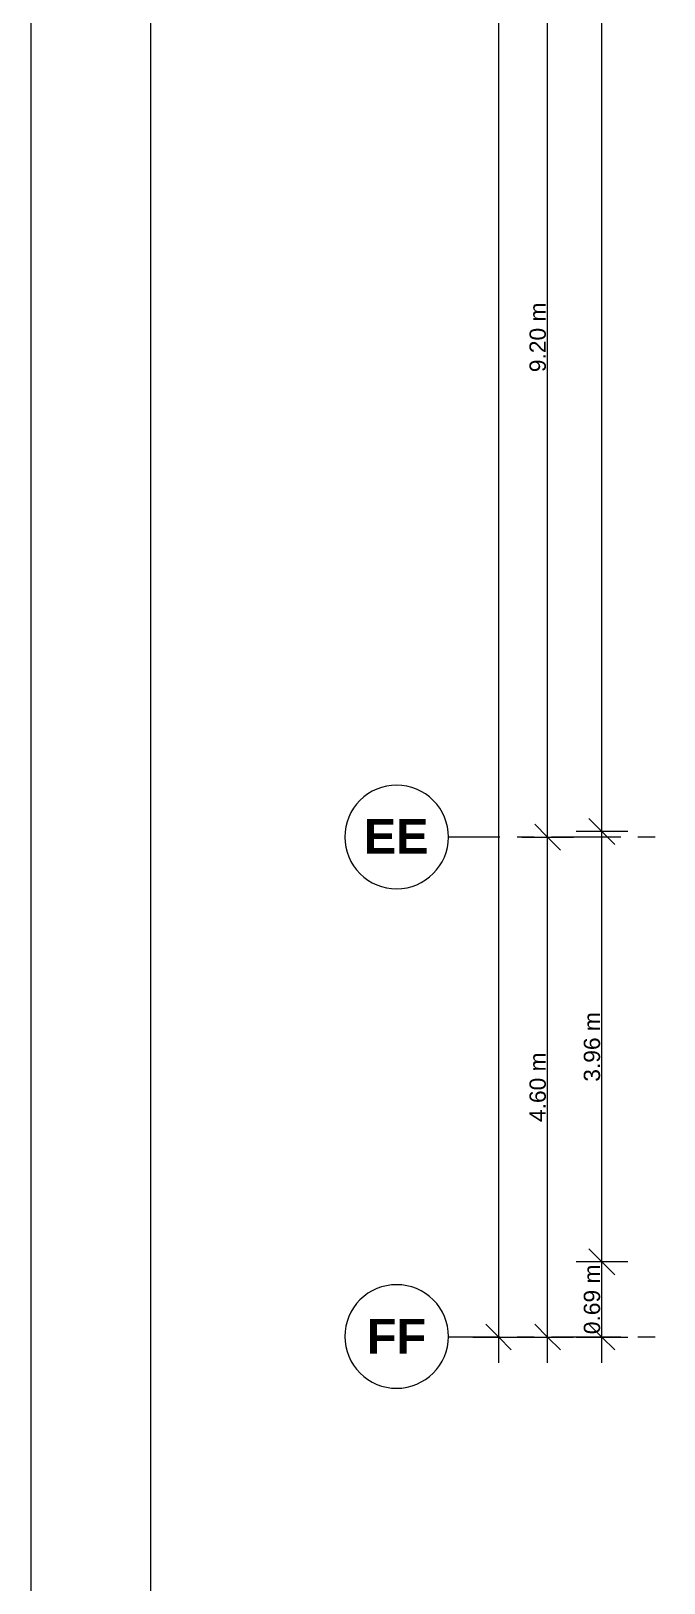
# Model space of a CAD drawing. Header units: metres. Extents: x -2 to 237, y -8 to 52.
# Drawn here: x -2.1 to 3.72, y 7.1 to 21.38 of the extents above; entities that cross this region are included whole.
import ezdxf

# ---------------------------------------------------------------- set-up
doc = ezdxf.new("R2010")
doc.units = ezdxf.units.M
for name, color, linetype, lineweight in [('HVAC - Ductos', 5, 'Continuous', 0), ('PDF2_Text', 7, 'Continuous', 0), ('pie de plano', 7, 'Continuous', 0)]:
    doc.layers.add(name, color=color, linetype=linetype, lineweight=lineweight)
doc.layers.add('PDF2_Geometry', color=7, linetype='Continuous', lineweight=0, true_color=0xaaaaaa)
doc.styles.add('PDF Helvetica', font='')
doc.styles.add('PDF Helvetica Bold', font='')
doc.styles.get('PDF Helvetica').set_extended_font_data('Helvetica')
doc.styles.get('PDF Helvetica Bold').set_extended_font_data('Helvetica', bold=True)

msp = doc.modelspace()

# ---------------------------------------------------------------- linework, layer by layer
at = {"layer": 'HVAC - Ductos', "color": 252, "lineweight": 0, "true_color": 0x939598}
for points in [[(2.203, 9.122), (2.203, 46.385)], [(2.652, 9.122), (2.652, 13.96), (2.652, 23.156), (2.652, 32.351), (2.652, 41.551), (2.652, 46.385)], [(3.151, 9.122), (3.151, 10.052), (3.151, 14.011), (3.151, 30.477), (3.151, 40.131), (3.151, 41.542), (3.151, 46.385)], [(2.533, 14.079), (2.652, 13.96), (2.771, 13.841)], [(3.389, 14.011), (3.151, 14.011), (2.913, 14.011)], [(3.032, 14.13), (3.151, 14.011), (3.27, 13.892)], [(2.413, 13.96), (2.652, 13.96), (2.89, 13.96)], [(3.032, 10.171), (3.151, 10.052), (3.27, 9.933)], [(3.389, 10.052), (3.151, 10.052), (2.913, 10.052)], [(2.084, 9.479), (2.203, 9.36), (2.317, 9.241)], [(2.533, 9.479), (2.652, 9.36), (2.771, 9.241)], [(3.032, 9.479), (3.151, 9.36), (3.27, 9.241)], [(1.964, 9.36), (2.203, 9.36), (2.436, 9.36)], [(2.413, 9.36), (2.652, 9.36), (2.89, 9.36)], [(2.913, 9.36), (3.151, 9.36), (3.389, 9.36)]]:
    msp.add_lwpolyline(points, dxfattribs=at)
at = {"layer": 'PDF2_Geometry', "lineweight": 0}
for points in [[(1.263, 14.437, 0.418272), (0.787, 13.96, 0.41472), (1.263, 13.484, 0.411105), (1.74, 13.96, 0.414666)], [(1.263, 9.841, 0.418271), (0.787, 9.365, 0.414689), (1.263, 8.888, 0.411074), (1.74, 9.365, 0.414665)]]:
    msp.add_lwpolyline(points, format="xyb", close=True, dxfattribs=at)
at = {"layer": 'PDF2_Geometry', "color": 252, "lineweight": 0, "true_color": 0x939598}
for points in [[(2.212, 13.96), (1.735, 13.96)], [(2.528, 13.96), (2.372, 13.96)], [(3.325, 13.96), (2.688, 13.96)], [(3.641, 13.96), (3.481, 13.96)], [(2.212, 9.36), (1.735, 9.36)], [(2.528, 9.36), (2.372, 9.36)], [(3.325, 9.36), (2.688, 9.36)], [(3.641, 9.36), (3.481, 9.36)]]:
    msp.add_lwpolyline(points, dxfattribs=at)
at = {"layer": 'pie de plano', "color": 7, "lineweight": 0}
msp.add_lwpolyline([(87.872, 52.154), (87.872, -7.825), (-2.1, -7.825), (-2.1, 52.154)], close=True, dxfattribs=at)
msp.add_lwpolyline([(87.395, 51.343), (-1, 51.343), (-1, -7.161), (87.395, -7.161)], dxfattribs=at)

# ---------------------------------------------------------------- texts
at = {"layer": 'PDF2_Text', "color": 252, "lineweight": 0, "true_color": 0x939598, "char_height": 0.15, "attachment_point": 4, "rotation": 90, "style": 'PDF Helvetica'}
for s, insert in [('9.20 m', (2.561, 18.238)), ('3.96 m', (3.06, 11.709)), ('4.60 m', (2.561, 11.338)), ('0.69 m', (3.06, 9.386))]:
    msp.add_mtext(s, dxfattribs=dict(at, insert=insert))
at = {"layer": 'PDF2_Text', "color": 253, "lineweight": 0, "true_color": 0xaaaaaa, "char_height": 0.3201, "attachment_point": 4, "style": 'PDF Helvetica Bold'}
for s, insert in [('EE', (0.961, 13.967)), ('FF', (0.989, 9.367))]:
    msp.add_mtext(s, dxfattribs=dict(at, insert=insert))

doc.saveas('drawing.dxf')
